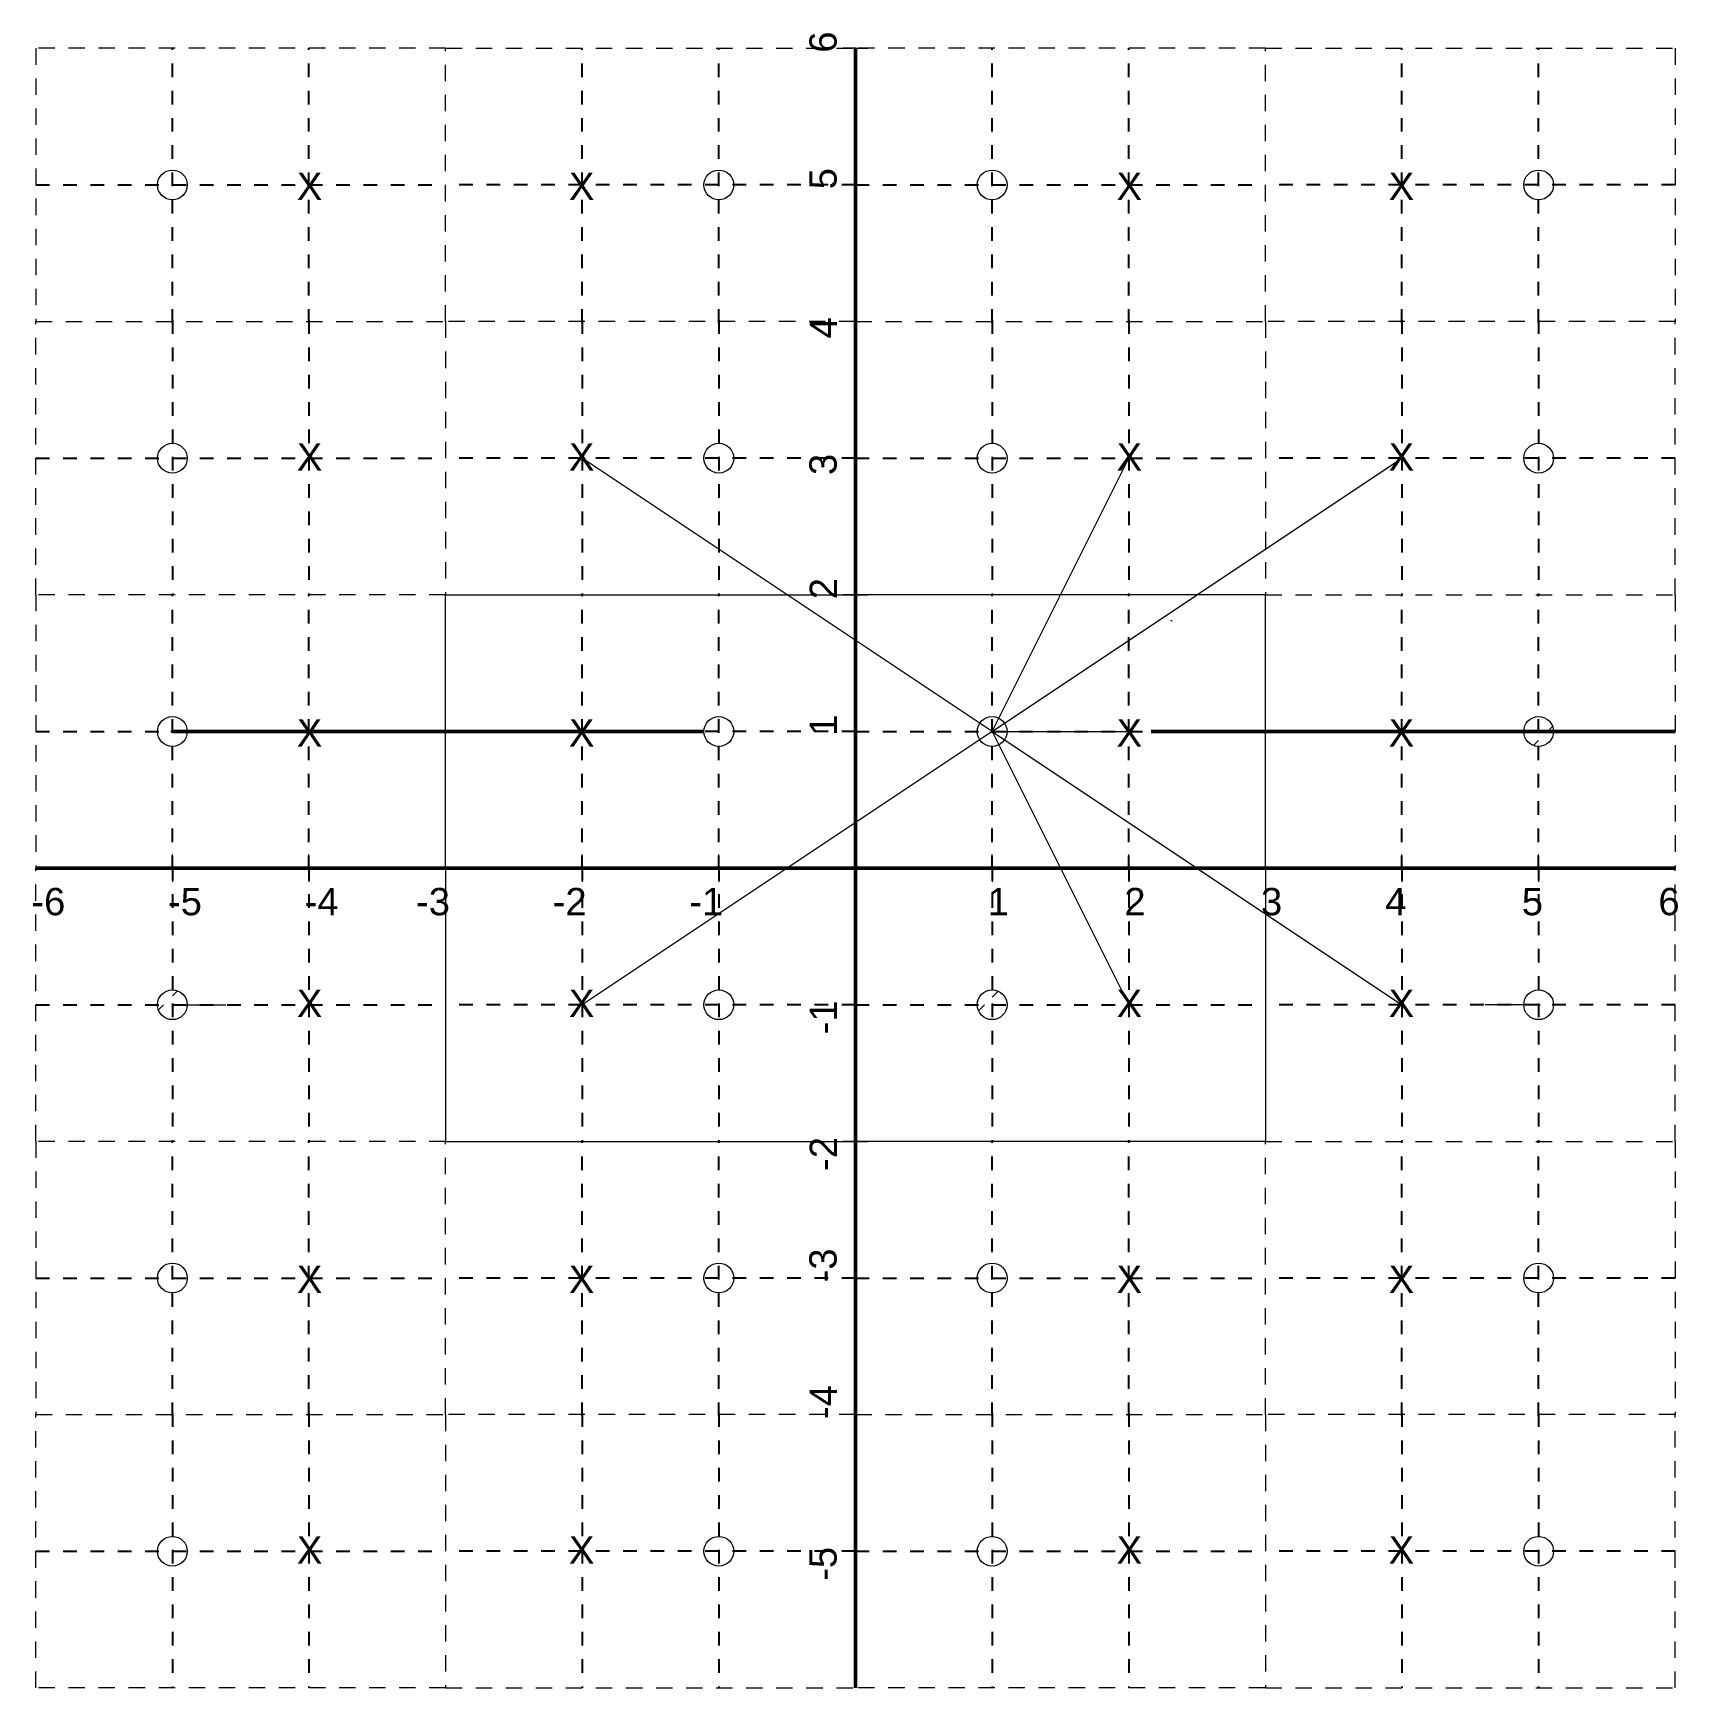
# Model space of a CAD drawing. Header units: metres. Extents: x -6 to 6, y -6 to 6.1.
import ezdxf

# ---------------------------------------------------------------- set-up
doc = ezdxf.new("R2010")
doc.units = ezdxf.units.M
doc.header["$LTSCALE"] = 0.01
doc.header["$MEASUREMENT"] = 0
doc.linetypes.add('ACAD_ISO02W100', pattern=[15, 12, -3])
doc.linetypes.add('ACAD_ISO07W100', pattern=[3, 0, -3])
doc.layers.get('0').update_dxf_attribs({"lineweight": 5})
for name, color, linetype, lineweight in [('eliminated', 18, 'Continuous', 50), ('fakeroom', 7, 'ACAD_ISO02W100', 5), ('main_grid', 7, 'Continuous', 50), ('room', 7, 'Continuous', 5), ('shot', 11, 'Continuous', 9)]:
    doc.layers.add(name, color=color, linetype=linetype, lineweight=lineweight)
doc.layers.add('grid', color=7, linetype='ACAD_ISO07W100')
doc.styles.get("Standard").update_dxf_attribs({"font": 'arial.ttf'})
pattern_1 = [(45, (1.31404, 0.81197), (-0.088388, 0.088388), [])]

msp = doc.modelspace()

# ---------------------------------------------------------------- hatches: boundary and pattern name
h = msp.add_hatch()
h.set_pattern_fill('ANSI31', color=256)
h.set_pattern_definition(pattern_1)
h.paths.add_polyline_path([(2.314, 1.921, 0.414214), (2.205, 1.812), (2.314, 1.812)])
h.paths.add_polyline_path([(2.423, 1.812), (2.314, 1.812), (2.314, 1.703, 0.414214)])
h = msp.add_hatch()
h.set_pattern_fill('ANSI31', color=256)
h.set_pattern_definition(pattern_1)
h.paths.add_polyline_path([(2.314, 1.921, 0.414214), (2.205, 1.812), (2.314, 1.812)])
h.paths.add_polyline_path([(2.423, 1.812), (2.314, 1.812), (2.314, 1.703, 0.414214)])
h = msp.add_hatch()
h.set_pattern_fill('ANSI31', color=256)
h.paths.add_polyline_path([(-5, 1.109, 0.414214), (-5.109, 1), (-5, 1)])
h.paths.add_polyline_path([(-4.891, 1), (-5, 1), (-5, 0.891, 0.414214)])
h = msp.add_hatch()
h.set_pattern_fill('ANSI31', color=256)
h.paths.add_polyline_path([(1, 1.109, 0.414214), (0.891, 1), (1, 1)])
h.paths.add_polyline_path([(1.109, 1), (1, 1), (1, 0.891, 0.414214)])
h = msp.add_hatch()
h.set_pattern_fill('ANSI31', color=256)
h.paths.add_polyline_path([(5, 1), (5.109, 1, 0.414214), (5, 1.109)])
h.paths.add_polyline_path([(5, 0.891), (5, 1), (4.891, 1, 0.414214)])
h = msp.add_hatch()
h.set_pattern_fill('ANSI31', color=256)
h.paths.add_polyline_path([(-5, -1), (-5.109, -1, 0.414214), (-5, -1.109)])
h.paths.add_polyline_path([(-5, -0.891), (-5, -1), (-4.891, -1, 0.414214)])
h = msp.add_hatch()
h.set_pattern_fill('ANSI31', color=256)
h.paths.add_polyline_path([(1, -1), (0.891, -1, 0.414214), (1, -1.109)])
h.paths.add_polyline_path([(1, -0.891), (1, -1), (1.109, -1, 0.414214)])
h = msp.add_hatch()
h.set_pattern_fill('ANSI31', color=256)
h.paths.add_polyline_path([(5, -1.109, 0.414214), (5.109, -1), (5, -1)])
h.paths.add_polyline_path([(4.891, -1), (5, -1), (5, -0.891, 0.414214)])

# ---------------------------------------------------------------- linework, layer by layer
for p, q in [((0, 6), (-0.09, 6)), ((0, 6), (0.09, 6)), ((0, 5), (-0.09, 5)), ((0, 5), (0.09, 5)), ((0, 4), (-0.09, 4)), ((0, 4), (0.09, 4)), ((0, 3), (-0.09, 3)), ((0, 3), (0.09, 3)), ((0, 2), (-0.09, 2)), ((0, 2), (-0.09, 2)), ((0, 2), (0.09, 2)), ((0, 2), (0.09, 2)), ((-5, 1), (-4.609, 1)), ((0, 1), (-0.09, 1)), ((0, 1), (0.09, 1)), ((5, 1), (4.609, 1)), ((-5, 0.01), (-5, 0.1)), ((-4, 0.01), (-4, 0.1)), ((-3, 0.01), (-3, 0.1)), ((-3, 0.01), (-3, 0.1)), ((-3, 0.01), (-3, 0.1)), ((-3, 0.01), (-3, 0.1)), ((-2, 0.01), (-2, 0.1)), ((-1, 0.01), (-1, 0.1)), ((0, 0), (-0.09, 0)), ((0, 0), (-0.09, 0)), ((0, 0.01), (0, 0.1)), ((0, 0.01), (0, 0.1)), ((0, 0), (0.09, 0)), ((0, 0), (0.09, 0)), ((1, 0.01), (1, 0.1)), ((2, 0.01), (2, 0.1)), ((3, 0.01), (3, 0.1)), ((3, 0.01), (3, 0.1)), ((3, 0.01), (3, 0.1)), ((3, 0.01), (3, 0.1)), ((4, 0.01), (4, 0.1)), ((5, 0.01), (5, 0.1)), ((-5, -0.01), (-5, -0.1)), ((-4, -0.01), (-4, -0.1)), ((-3, -0.01), (-3, -0.1)), ((-3, -0.01), (-3, -0.1)), ((-3, -0.01), (-3, -0.1)), ((-3, -0.01), (-3, -0.1)), ((-2, -0.01), (-2, -0.1)), ((-1, -0.01), (-1, -0.1)), ((0, -0.01), (0, -0.1)), ((0, -0.01), (0, -0.1)), ((1, -0.01), (1, -0.1)), ((2, -0.01), (2, -0.1)), ((3, -0.01), (3, -0.1)), ((3, -0.01), (3, -0.1)), ((3, -0.01), (3, -0.1)), ((3, -0.01), (3, -0.1)), ((4, -0.01), (4, -0.1)), ((5, -0.01), (5, -0.1)), ((-5, -1), (-4.609, -1)), ((0, -1), (-0.09, -1)), ((0, -1), (0.09, -1)), ((5, -1), (4.609, -1)), ((0, -2), (-0.09, -2)), ((0, -2), (-0.09, -2)), ((0, -2), (0.09, -2)), ((0, -2), (0.09, -2)), ((0, -3), (-0.09, -3)), ((0, -3), (0.09, -3)), ((0, -4), (-0.09, -4)), ((0, -4), (0.09, -4)), ((0, -5), (-0.09, -5)), ((0, -5), (0.09, -5))]:
    msp.add_line(p, q)
for centre in [(-5, 5), (-1, 5), (1, 5), (5, 5), (-5, 3), (-1, 3), (1, 3), (5, 3), (-5, 1), (-1, 1), (1, 1), (5, 1), (-5, -1), (-1, -1), (1, -1), (5, -1), (-5, -3), (-1, -3), (1, -3), (5, -3), (-5, -5), (-1, -5), (1, -5), (5, -5)]:
    msp.add_circle(centre, 0.109)
at = {"layer": 'eliminated'}
for p, q in [((-1.109, 1), (-5, 1)), ((2.164, 1), (6, 1))]:
    msp.add_line(p, q, dxfattribs=at)
at = {"layer": 'fakeroom'}
for points in [[(-6, 4), (-3, 4), (-3, 6), (-6, 6)], [(0, 4), (-3, 4), (-3, 6), (0, 6)], [(0, 4), (3, 4), (3, 6), (0, 6)], [(6, 4), (3, 4), (3, 6), (6, 6)], [(-6, 4), (-3, 4), (-3, 2), (-6, 2)], [(0, 4), (-3, 4), (-3, 2), (0, 2)], [(0, 4), (3, 4), (3, 2), (0, 2)], [(6, 4), (3, 4), (3, 2), (6, 2)], [(-6, 0), (-3, 0), (-3, 2), (-6, 2)], [(6, 0), (3, 0), (3, 2), (6, 2)], [(-6, 0), (-3, 0), (-3, -2), (-6, -2)], [(6, 0), (3, 0), (3, -2), (6, -2)], [(-6, -4), (-3, -4), (-3, -2), (-6, -2)], [(0, -4), (-3, -4), (-3, -2), (0, -2)], [(0, -4), (3, -4), (3, -2), (0, -2)], [(6, -4), (3, -4), (3, -2), (6, -2)], [(-6, -4), (-3, -4), (-3, -6), (-6, -6)], [(0, -4), (-3, -4), (-3, -6), (0, -6)], [(0, -4), (3, -4), (3, -6), (0, -6)], [(6, -4), (3, -4), (3, -6), (6, -6)]]:
    msp.add_lwpolyline(points, close=True, dxfattribs=at)
at = {"layer": 'grid'}
for p, q in [((-5, 3.99), (-5, 6)), ((-4, 3.99), (-4, 6)), ((-2, 3.99), (-2, 6)), ((-1, 3.99), (-1, 6)), ((1, 3.99), (1, 6)), ((2, 3.99), (2, 6)), ((4, 3.99), (4, 6)), ((5, 3.99), (5, 6)), ((-6, 5), (-3, 5)), ((0, 5), (-3, 5)), ((0, 5), (3, 5)), ((6, 5), (3, 5)), ((-5, 4.01), (-5, 2)), ((-4, 4.01), (-4, 2)), ((-2, 4.01), (-2, 2)), ((-1, 4.01), (-1, 2)), ((1, 4.01), (1, 2)), ((2, 4.01), (2, 2)), ((4, 4.01), (4, 2)), ((5, 4.01), (5, 2)), ((-6, 3), (-3, 3)), ((0, 3), (-3, 3)), ((0, 3), (3, 3)), ((6, 3), (3, 3)), ((-5, -0.01), (-5, 2)), ((-4, -0.01), (-4, 2)), ((-2, -0.01), (-2, 2)), ((-1, -0.01), (-1, 2)), ((1, -0.01), (1, 2)), ((2, -0.01), (2, 2)), ((4, -0.01), (4, 2)), ((5, -0.01), (5, 2)), ((-6, 1), (-3, 1)), ((0, 1), (-3, 1)), ((0, 1), (3, 1)), ((6, 1), (3, 1)), ((-5, 0.01), (-5, -2)), ((-4, 0.01), (-4, -2)), ((-2, 0.01), (-2, -2)), ((-1, 0.01), (-1, -2)), ((1, 0.01), (1, -2)), ((2, 0.01), (2, -2)), ((4, 0.01), (4, -2)), ((5, 0.01), (5, -2)), ((-6, -1), (-3, -1)), ((0, -1), (-3, -1)), ((0, -1), (3, -1)), ((6, -1), (3, -1)), ((-5, -4.01), (-5, -2)), ((-4, -4.01), (-4, -2)), ((-2, -4.01), (-2, -2)), ((-1, -4.01), (-1, -2)), ((1, -4.01), (1, -2)), ((2, -4.01), (2, -2)), ((4, -4.01), (4, -2)), ((5, -4.01), (5, -2)), ((-6, -3), (-3, -3)), ((0, -3), (-3, -3)), ((0, -3), (3, -3)), ((6, -3), (3, -3)), ((-5, -3.99), (-5, -6)), ((-4, -3.99), (-4, -6)), ((-2, -3.99), (-2, -6)), ((-1, -3.99), (-1, -6)), ((1, -3.99), (1, -6)), ((2, -3.99), (2, -6)), ((4, -3.99), (4, -6)), ((5, -3.99), (5, -6)), ((-6, -5), (-3, -5)), ((0, -5), (-3, -5)), ((0, -5), (3, -5)), ((6, -5), (3, -5))]:
    msp.add_line(p, q, dxfattribs=at)
at = {"layer": 'main_grid'}
for p, q in [((0, 6), (0, -6)), ((-6, 0), (6, 0))]:
    msp.add_line(p, q, dxfattribs=at)
at = {"layer": 'room'}
for points in [[(0, 0), (-3, 0), (-3, 2), (0, 2)], [(0, 0), (3, 0), (3, 2), (0, 2)], [(0, 0), (-3, 0), (-3, -2), (0, -2)], [(0, 0), (3, 0), (3, -2), (0, -2)]]:
    msp.add_lwpolyline(points, close=True, dxfattribs=at)
at = {"layer": 'shot'}
for q in [(-2, 3), (2, 3), (4, 3), (-2, -1), (2, -1), (2, 1), (4, -1)]:
    msp.add_line((1, 1), q, dxfattribs=at)

# ---------------------------------------------------------------- texts
at = {"char_height": 0.2, "rotation": 90}
for s, insert, attachment_point in [('6', (-0.135, 5.968), 7), ('5', (-0.135, 4.968), 7), ('4', (-0.135, 4.032), 9), ('3', (-0.135, 3.032), 9), ('2', (-0.135, 1.968), 7), ('1', (-0.135, 0.968), 7), ('-1', (-0.135, -0.968), 9), ('-2', (-0.135, -1.968), 9), ('-3', (-0.135, -3.032), 7), ('-4', (-0.135, -4.032), 7), ('-5', (-0.135, -4.968), 9)]:
    msp.add_mtext_dynamic_manual_height_columns(s, width=0.55978, gutter_width=1, heights=[0], dxfattribs=dict(at, insert=insert, attachment_point=attachment_point))
at = {"char_height": 0.2}
for s, width, insert, attachment_point in [('X', 0.25266, (-4.089, 5.09), 1), ('X', 0.25266, (-1.911, 5.09), 3), ('X', 0.25266, (1.911, 5.09), 1), ('X', 0.25266, (4.089, 5.09), 3), ('X', 0.25266, (-4.089, 2.91), 7), ('X', 0.25266, (-1.911, 2.91), 9), ('X', 0.25266, (1.911, 2.91), 7), ('X', 0.25266, (4.089, 2.91), 9), ('X', 0.25266, (-4.089, 1.09), 1), ('X', 0.25266, (-1.911, 1.09), 3), ('X', 0.25266, (1.911, 1.09), 1), ('X', 0.25266, (4.089, 1.09), 3), ('1', 0.55978, (0.968, -0.145), 1), ('2', 0.55978, (1.968, -0.145), 1), ('3', 0.55978, (2.968, -0.145), 1), ('4', 0.55978, (4.032, -0.145), 3), ('5', 0.55978, (5.032, -0.145), 3), ('6', 0.55978, (6.032, -0.145), 3), ('X', 0.25266, (-4.089, -1.09), 7), ('X', 0.25266, (-1.911, -1.09), 9), ('X', 0.25266, (1.911, -1.09), 7), ('X', 0.25266, (4.089, -1.09), 9), ('X', 0.25266, (-4.089, -2.91), 1), ('X', 0.25266, (-1.911, -2.91), 3), ('X', 0.25266, (1.911, -2.91), 1), ('X', 0.25266, (4.089, -2.91), 3), ('X', 0.25266, (-4.089, -5.09), 7), ('X', 0.25266, (-1.911, -5.09), 9), ('X', 0.25266, (1.911, -5.09), 7), ('X', 0.25266, (4.089, -5.09), 9)]:
    msp.add_mtext_dynamic_manual_height_columns(s, width=width, gutter_width=1, heights=[0], dxfattribs=dict(at, insert=insert, attachment_point=attachment_point))
at = {"layer": 'grid', "char_height": 0.2}
for s, insert, attachment_point in [('-6', (-6.032, -0.145), 1), ('-5', (-5.032, -0.145), 1), ('-4', (-4.032, -0.145), 1), ('-3', (-2.968, -0.145), 3), ('-2', (-1.968, -0.145), 3), ('\\pxi-3,l4,t4;-1', (-0.968, -0.145), 3)]:
    msp.add_mtext_dynamic_manual_height_columns(s, width=0.55978, gutter_width=1, heights=[0], dxfattribs=dict(at, insert=insert, attachment_point=attachment_point))

doc.saveas('drawing.dxf')
